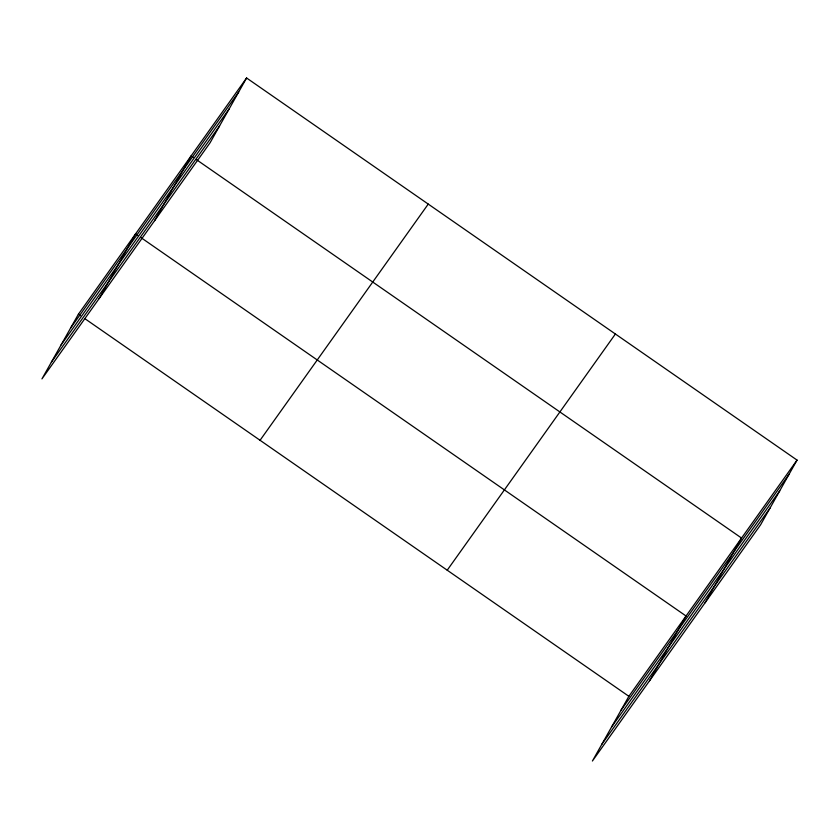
<?xml version="1.0" encoding="UTF-8"?>
<svg xmlns="http://www.w3.org/2000/svg" width="839" height="839" viewBox="0 0 839 839"><rect width="100%" height="100%" fill="white"/><g stroke="black" fill="none" stroke-linecap="round" stroke-linejoin="round"><path stroke-width="1.26" d="M246.593 77.985L78.415 314.185L41.95 378.892L210.128 142.693L246.593 77.985L797.05 460.108L760.585 524.815L592.407 761.015L628.872 696.307L797.05 460.108M99.128 298.579L135.593 233.871L137.732 235.36M154.628 220.636L191.093 155.928L193.232 157.407M649.585 680.712L686.05 616.004L140.931 237.584M705.085 602.769L741.55 538.051L196.431 159.641M70.518 328.196L238.696 91.996M61.09 344.923L229.267 108.724M51.378 362.165L219.556 125.965M260.059 440.286L428.247 204.087M447.218 570.205L615.396 334.006M620.975 710.318L789.153 474.129M611.547 727.056L779.725 490.857M601.836 744.287L770.013 508.088M78.415 314.185L80.544 315.663M84.823 318.631L628.872 696.307"/></g></svg>
